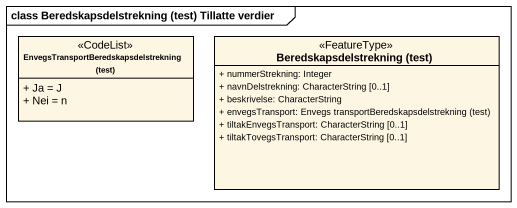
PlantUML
@startuml
mainframe class Beredskapsdelstrekning (test) Tillatte verdier
hide circle
hide empty members
skinparam classAttributeIconSize 0
class "EnvegsTransportBeredskapsdelstrekning (test)" as EnvegsTransportBeredskapsdel <<CodeList>> {
  + Ja = J
  + Nei = n
}
class "Beredskapsdelstrekning (test)" as Beredskapsdelstrekning_test <<FeatureType>> {
  + nummerStrekning: Integer
  + navnDelstrekning: CharacterString [0..1]
  + beskrivelse: CharacterString
  {field} + envegsTransport: Envegs transportBeredskapsdelstrekning (test)
  + tiltakEnvegsTransport: CharacterString [0..1]
  + tiltakTovegsTransport: CharacterString [0..1]
}
@enduml
